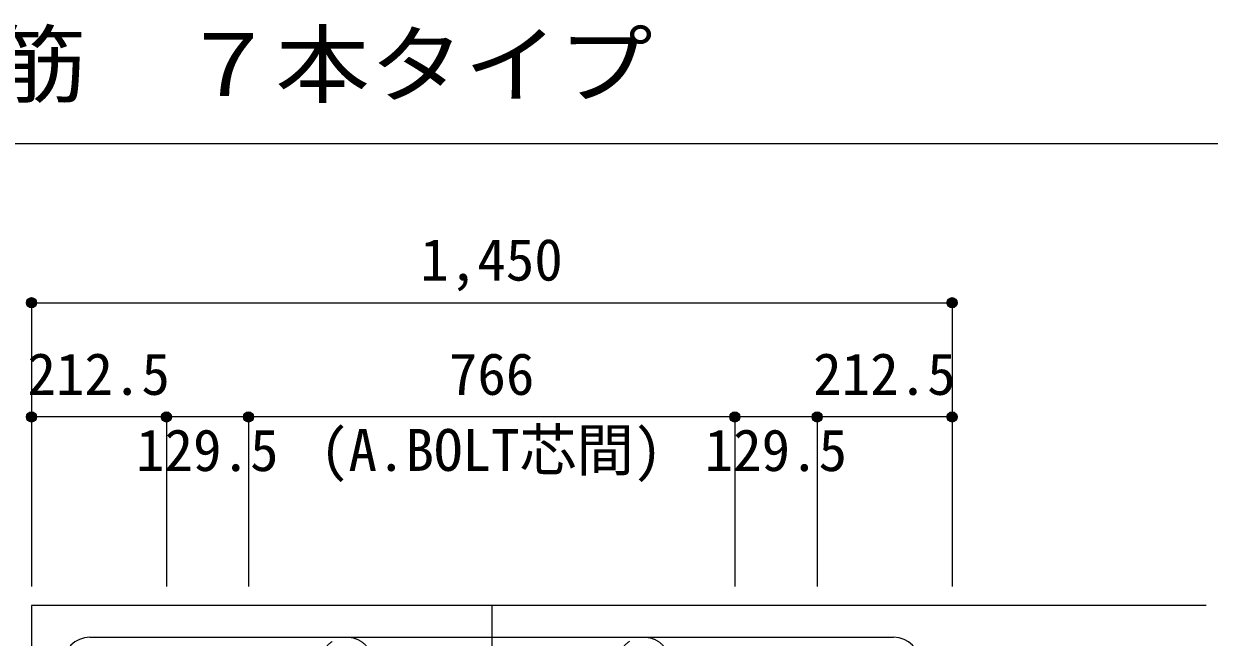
# Model space of a CAD drawing. Units: millimetres at full size, sheet at 1:30. Extents: x -5973 to 5954, y -4195 to 4201.
# Drawn here: x -5033 to -3166, y -1000 to -33 of the extents above; entities that cross this region are included whole.
import ezdxf
from ezdxf.enums import TextEntityAlignment as Align

# ---------------------------------------------------------------- set-up
doc = ezdxf.new("R2010")
doc.units = ezdxf.units.MM
doc.header["$LTSCALE"] = 30
doc.header["$PDMODE"] = 32
doc.header["$PDSIZE"] = 15
doc.linetypes.add('CHAIN1', pattern=[8, 5, -1, 1, -1])
doc.linetypes.add('DASHED2', pattern=[3, 2, -1])
for name, color, linetype in [('0-1_躯体線', 2, 'Continuous'), ('0-4_フープ筋', 7, 'Continuous'), ('0-7_文字', 4, 'Continuous'), ('0-C', 7, 'DASHED2'), ('0-D_寸法', 4, 'Continuous'), ('6-7_文字', 7, 'Continuous'), ('F-0_枠', 6, 'Continuous')]:
    doc.layers.add(name, color=color, linetype=linetype)
doc.styles.add('ＭＳ ゴシック', font='')
doc.styles.get('ＭＳ ゴシック').set_extended_font_data('MS Gothic')

msp = doc.modelspace()

# ---------------------------------------------------------------- linework, layer by layer
at = {"layer": '0-1_躯体線'}
for p, q in [((-3170.8, -949.89), (-5020.8, -949.89)), ((-5020.8, -949.89), (-5020.8, -2399.89))]:
    msp.add_line(p, q, dxfattribs=at)
at = {"layer": '0-4_フープ筋'}
msp.add_line((-4928.8, -999.89), (-3662.8, -999.89), dxfattribs=at)
for centre, start, end in [((-4928.8, -1041.89), 90, 180), ((-3662.8, -1041.89), 0, 90)]:
    msp.add_arc(centre, 42, start, end, dxfattribs=at)
at = {"layer": '0-C'}
for centre in [(-4524.3, -1041.89), (-4056.3, -1041.89)]:
    msp.add_arc(centre, 42, 0, 180, dxfattribs=at)
at = {"layer": '0-D_寸法'}
for p, q in [((-5020.8, -472.85), (-5020.8, -652.85)), ((-5020.8, -472.85), (-3570.8, -472.85)), ((-3570.8, -472.85), (-3570.8, -652.85)), ((-5020.8, -652.85), (-5020.8, -919.89)), ((-4808.3, -652.85), (-5020.8, -652.85)), ((-5020.8, -652.85), (-5020.8, -919.89)), ((-4678.8, -652.85), (-4808.3, -652.85)), ((-4808.3, -652.85), (-4808.3, -919.89)), ((-3912.8, -652.85), (-4678.8, -652.85)), ((-4678.8, -652.85), (-4678.8, -919.89)), ((-3783.3, -652.85), (-3912.8, -652.85)), ((-3912.8, -652.85), (-3912.8, -919.89)), ((-3570.8, -652.85), (-3783.3, -652.85)), ((-3783.3, -652.85), (-3783.3, -919.89)), ((-3570.8, -652.85), (-3570.8, -919.89))]:
    msp.add_line(p, q, dxfattribs=at)
at = {"layer": '0-D_寸法', "linetype": 'CHAIN1'}
msp.add_line((-4295.8, -949.89), (-4295.8, -2799.89), dxfattribs=at)
at = {"layer": '0-D_寸法'}
for centre, radius in [((-5020.8, -472.85), 8), ((-5020.8, -472.85), 7.2), ((-5020.8, -472.85), 6.4), ((-3570.8, -472.85), 8), ((-3570.8, -472.85), 7.2), ((-3570.8, -472.85), 6.4), ((-5020.8, -472.85), 5.6), ((-5020.8, -472.85), 4.8), ((-5020.8, -472.85), 4), ((-5020.8, -472.85), 3.2), ((-5020.8, -472.85), 2.4), ((-5020.8, -472.85), 1.6), ((-5020.8, -472.85), 0.8), ((-3570.8, -472.85), 5.6), ((-3570.8, -472.85), 4.8), ((-3570.8, -472.85), 4), ((-3570.8, -472.85), 3.2), ((-3570.8, -472.85), 2.4), ((-3570.8, -472.85), 1.6), ((-3570.8, -472.85), 0.8), ((-5020.8, -652.85), 8), ((-5020.8, -652.85), 7.2), ((-5020.8, -652.85), 6.4), ((-5020.8, -652.85), 5.6), ((-5020.8, -652.85), 4.8), ((-5020.8, -652.85), 4), ((-5020.8, -652.85), 3.2), ((-5020.8, -652.85), 2.4), ((-5020.8, -652.85), 1.6), ((-5020.8, -652.85), 0.8), ((-4808.3, -652.85), 8), ((-4808.3, -652.85), 7.2), ((-4808.3, -652.85), 6.4), ((-4808.3, -652.85), 5.6), ((-4808.3, -652.85), 4.8), ((-4808.3, -652.85), 4), ((-4808.3, -652.85), 3.2), ((-4808.3, -652.85), 2.4), ((-4808.3, -652.85), 1.6), ((-4808.3, -652.85), 0.8), ((-4678.8, -652.85), 8), ((-4678.8, -652.85), 7.2), ((-4678.8, -652.85), 6.4), ((-4678.8, -652.85), 5.6), ((-4678.8, -652.85), 4.8), ((-4678.8, -652.85), 4), ((-4678.8, -652.85), 3.2), ((-4678.8, -652.85), 2.4), ((-4678.8, -652.85), 1.6), ((-4678.8, -652.85), 0.8), ((-3912.8, -652.85), 8), ((-3912.8, -652.85), 7.2), ((-3912.8, -652.85), 6.4), ((-3912.8, -652.85), 5.6), ((-3912.8, -652.85), 4.8), ((-3912.8, -652.85), 4), ((-3912.8, -652.85), 3.2), ((-3912.8, -652.85), 2.4), ((-3912.8, -652.85), 1.6), ((-3912.8, -652.85), 0.8), ((-3783.3, -652.85), 8), ((-3783.3, -652.85), 7.2), ((-3783.3, -652.85), 6.4), ((-3783.3, -652.85), 5.6), ((-3783.3, -652.85), 4.8), ((-3783.3, -652.85), 4), ((-3783.3, -652.85), 3.2), ((-3783.3, -652.85), 2.4), ((-3783.3, -652.85), 1.6), ((-3783.3, -652.85), 0.8), ((-3570.8, -652.85), 8), ((-3570.8, -652.85), 7.2), ((-3570.8, -652.85), 6.4), ((-3570.8, -652.85), 5.6), ((-3570.8, -652.85), 4.8), ((-3570.8, -652.85), 4), ((-3570.8, -652.85), 3.2), ((-3570.8, -652.85), 2.4), ((-3570.8, -652.85), 1.6), ((-3570.8, -652.85), 0.8)]:
    msp.add_circle(centre, radius, dxfattribs=at)
at = {"layer": '0-D_寸法', "color": 7}
for p in [(-5020.8, -472.85), (-5020.8, -472.85), (-3570.8, -472.85), (-5020.8, -652.85), (-5020.8, -652.85), (-5020.8, -652.85), (-4808.3, -652.85), (-4808.3, -652.85), (-4808.3, -652.85), (-4678.8, -652.85), (-4678.8, -652.85), (-4678.8, -652.85), (-3912.8, -652.85), (-3912.8, -652.85), (-3912.8, -652.85), (-3783.3, -652.85), (-3783.3, -652.85), (-3783.3, -652.85), (-3570.8, -652.85), (-3570.8, -652.85), (-3570.8, -652.85)]:
    msp.add_point(p, dxfattribs=at)
at = {"layer": 'F-0_枠', "color": 2}
msp.add_line((-5972.88, -222.05), (3723.6, -222.05), dxfattribs=at)

# ---------------------------------------------------------------- texts
at = {"layer": '0-7_文字', "style": 'ＭＳ ゴシック'}
msp.add_text('(A.BOLT芯間)', height=65.98, dxfattribs=at).set_placement((-4566.31, -757.62), align=Align.BOTTOM_LEFT)
at = {"layer": '0-D_寸法', "style": 'ＭＳ ゴシック'}
for s, p in [('1,450', (-4408.3, -457.85)), ('212.5', (-5027.05, -637.85)), ('766', (-4363.3, -637.85)), ('212.5', (-3789.55, -637.85)), ('129.5', (-4856.05, -757.85)), ('129.5', (-3960.55, -757.85))]:
    msp.add_text(s, height=65.98, dxfattribs=at).set_placement(p, align=Align.BOTTOM_LEFT)
at = {"layer": '6-7_文字', "color": 2, "style": 'ＭＳ ゴシック', "width": 1.1}
msp.add_text('\u3000\u3000基礎梁主筋\u3000７本タイプ', height=98.97, dxfattribs=at).set_placement((-5972.88, -177.05), align=Align.BOTTOM_LEFT)

doc.saveas('drawing.dxf')
